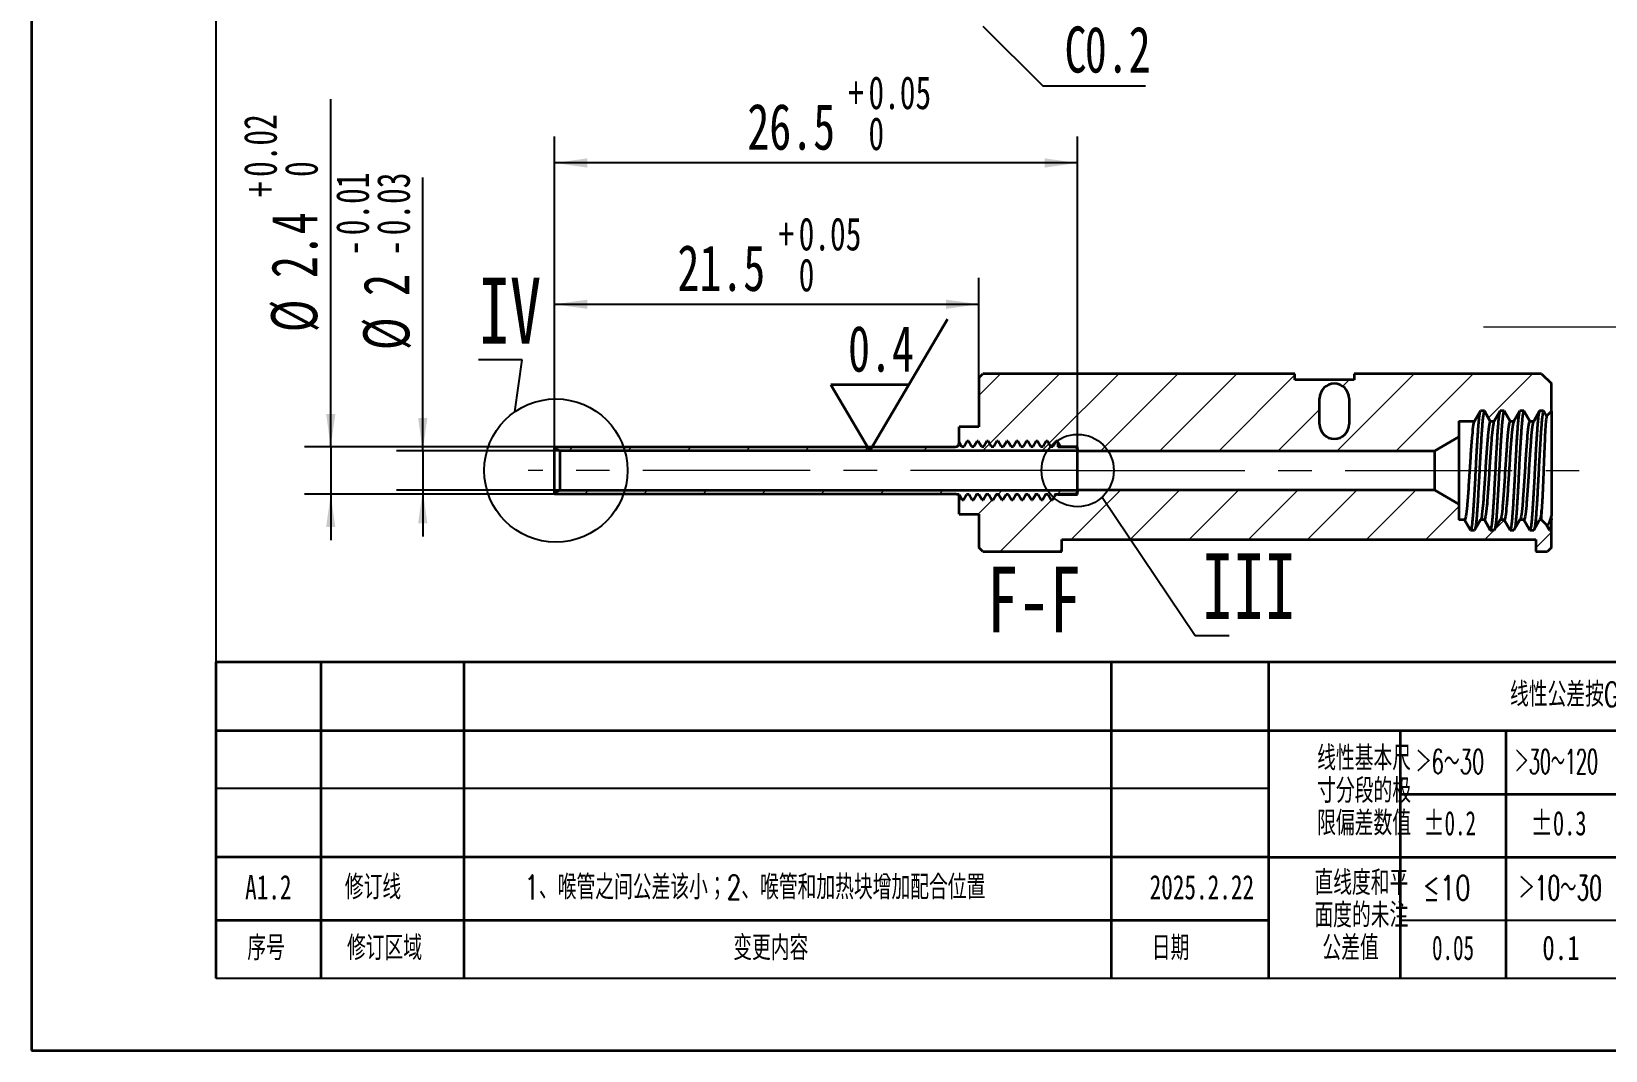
# Model space of a CAD drawing. Header units: millimetres. Extents: x 0 to 515, y -34 to 231.
# Drawn here: x 0.2 to 119.8, y 0 to 77.3 of the extents above; entities that cross this region are included whole.
import ezdxf

# ---------------------------------------------------------------- set-up
doc = ezdxf.new("R2010")
doc.units = ezdxf.units.MM
doc.linetypes.add('CENTERX2', pattern=[20.32, 12.7, -2.54, 2.54, -2.54])
doc.linetypes.add('PHANTOM', pattern=[12.7, 6.35, -1.27, 1.27, -1.27, 1.27, -1.27])
doc.layers.add('FORMAT', color=7, linetype='Continuous', lineweight=35)
for name, color, linetype in [('中心线层', 1, 'PHANTOM'), ('标注层', 6, 'Continuous'), ('细实线层', 250, 'Continuous'), ('轮廓实线层', 7, 'Continuous')]:
    doc.layers.add(name, color=color, linetype=linetype)
doc.styles.add('SLDTEXTSTYLE0', font='TXT', dxfattribs={"width": 0.7, "bigfont": 'bigfont'})
doc.styles.add('SLDTEXTSTYLE1', font='TXT', dxfattribs={"width": 0.7})
doc.styles.add('SLDTEXTSTYLE12', font='TXT', dxfattribs={"width": 0.607411, "bigfont": 'bigfont'})
doc.styles.add('SLDTEXTSTYLE15', font='TXT', dxfattribs={"width": 0.677411})
doc.styles.add('SLDTEXTSTYLE18', font='TXT', dxfattribs={"width": 0.633851})
doc.styles.add('SLDTEXTSTYLE19', font='TXT', dxfattribs={"width": 0.751649})
doc.styles.add('SLDTEXTSTYLE4', font='TXT', dxfattribs={"width": 0.589499, "bigfont": 'bigfont'})
doc.styles.add('SLDTEXTSTYLE5', font='TXT', dxfattribs={"width": 0.526455, "bigfont": 'bigfont'})
doc.styles.add('SLDTEXTSTYLE7', font='TXT', dxfattribs={"width": 0.632085})
doc.styles.add('SLDTEXTSTYLE8', font='TXT', dxfattribs={"width": 0.735068, "bigfont": 'bigfont'})
doc.dimstyles.new('SLDDIMSTYLE15', dxfattribs={"dimtxt": 3.5, "dimasz": 2.5, "dimexe": 0, "dimexo": 0.0625, "dimgap": 0.875, "dimtad": 2, "dimlfac": 0.666667, "dimrnd": 1e-09, "dimzin": 12, "dimdsep": 46, "dimtxsty": 'SLDTEXTSTYLE1', "dimsah": 1, "dimcen": 0.09, "dimadec": 0, "dimazin": 3, "dimtol": 1, "dimtp": 0.05, "dimtfac": 1, "dimtofl": 0, "dimtmove": 0, "dimatfit": 3, "dimfxl": 0, "dimfrac": 2, "dimtolj": 1, "dimarcsym": 0})
doc.dimstyles.new('SLDDIMSTYLE16', dxfattribs={"dimtxt": 3.5, "dimasz": 2.5, "dimexe": 0, "dimexo": 0.0625, "dimgap": 0.875, "dimtad": 2, "dimlfac": 0.666667, "dimrnd": 1e-09, "dimzin": 12, "dimdsep": 46, "dimtxsty": 'SLDTEXTSTYLE1', "dimsah": 1, "dimcen": 0.09, "dimadec": 0, "dimazin": 3, "dimtol": 1, "dimtp": 0.02, "dimtfac": 1, "dimtmove": 0, "dimatfit": 0, "dimfxl": 0, "dimfrac": 2, "dimtolj": 1, "dimarcsym": 0})
doc.dimstyles.new('SLDDIMSTYLE17', dxfattribs={"dimtxt": 3.5, "dimasz": 2.5, "dimexe": 0, "dimexo": 0.0625, "dimgap": 0.875, "dimtad": 2, "dimlfac": 0.666667, "dimrnd": 1e-09, "dimzin": 12, "dimdsep": 46, "dimtxsty": 'SLDTEXTSTYLE1', "dimsah": 1, "dimcen": 0.09, "dimadec": 0, "dimazin": 3, "dimtol": 1, "dimtp": -0.01, "dimtm": 0.03, "dimtfac": 1, "dimtmove": 0, "dimatfit": 0, "dimfxl": 0, "dimfrac": 2, "dimtolj": 1, "dimarcsym": 0})
doc.dimstyles.new('SLDDIMSTYLE18', dxfattribs={"dimtxt": 0.18, "dimasz": 2.5, "dimexe": 0, "dimexo": 0.0625, "dimgap": 0, "dimtad": 0, "dimtih": 1, "dimtoh": 1, "dimdec": 0, "dimrnd": 1e-09, "dimzin": 0, "dimdsep": 46, "dimtxsty": 'Standard', "dimblk1": 'NONE', "dimblk2": 'NONE', "dimsah": 1, "dimcen": 0.09, "dimadec": 0, "dimazin": 0, "dimtfac": 2.5, "dimtdec": 0, "dimtofl": 0, "dimtmove": 0, "dimatfit": 3, "dimldrblk": 'NONE', "dimfxl": 0, "dimfrac": 2, "dimtolj": 1, "dimtzin": 0, "dimarcsym": 0})

# ---------------------------------------------------------------- blocks, each defined once
blk = doc.blocks.new('SW_NOTE_0_14')
at = {"layer": 'FORMAT', "color": 0, "char_height": 1.852, "attachment_point": 2, "style": 'SLDTEXTSTYLE0'}
for s, insert in [('线性基本尺', (6.37, 2.39)), ('寸分段的极', (6.37, -0.08)), ('限偏差数值', (6.37, -2.55))]:
    blk.add_mtext(s, dxfattribs=dict(at, insert=insert))
blk = doc.blocks.new('SW_NOTE_0_15')
at = {"layer": 'FORMAT', "color": 0, "char_height": 1.852, "attachment_point": 2, "style": 'SLDTEXTSTYLE0'}
for s, insert in [('直线度和平', (6.37, 2.39)), ('面度的未注', (6.37, -0.08)), ('公差值', (5.55, -2.55))]:
    blk.add_mtext(s, dxfattribs=dict(at, insert=insert))
blk = doc.blocks.new('SW_CHAMFER_DIMENSION_0')
at = {"layer": '标注层', "color": 0}
for p, q in [((-6.21, 4.54), (-1.66, 0)), ((-1.66, 0), (6.14, 0))]:
    blk.add_line(p, q, dxfattribs=at)
at = {"layer": '标注层', "color": 0, "char_height": 3.5, "attachment_point": 1, "style": 'SLDTEXTSTYLE1'}
for s, insert in [('C', (0, 4.51)), ('0.2', (1.54, 4.51))]:
    blk.add_mtext(s, dxfattribs=dict(at, insert=insert))
blk = doc.blocks.new('_D_30')
at = {"layer": '细实线层'}
for p, q in [((39.91, 45.8), (39.91, 69.36)), ((79.66, 45.81), (79.66, 69.36)), ((79.66, 67.36), (39.91, 67.36))]:
    blk.add_line(p, q, dxfattribs=at)
for points in [[(39.91, 67.36), (42.41, 67.01), (42.41, 67.71)], [(79.66, 67.36), (77.16, 67.71), (77.16, 67.01)]]:
    blk.add_solid(points, dxfattribs=at)
at = {"layer": '细实线层', "attachment_point": 1, "style": 'SLDTEXTSTYLE1'}
for s, insert, char_height in [('+', (62.23, 73.95), 2.5), ('0.05', (63.77, 73.95), 2.5), ('26.5', (54.57, 71.87), 3.5), ('0', (63.77, 70.84), 2.5)]:
    blk.add_mtext(s, dxfattribs=dict(at, insert=insert, char_height=char_height))
blk = doc.blocks.new('_D_31')
at = {"layer": '细实线层'}
for p, q in [((22.92, 45.8), (22.92, 72.21)), ((39.91, 45.8), (20.92, 45.8)), ((22.92, 45.8), (22.92, 42.2)), ((39.91, 42.2), (20.92, 42.2)), ((22.92, 42.2), (22.92, 38.7))]:
    blk.add_line(p, q, dxfattribs=at)
for points in [[(22.92, 45.8), (23.27, 48.3), (22.57, 48.3)], [(22.92, 42.2), (22.57, 39.7), (23.27, 39.7)]]:
    blk.add_solid(points, dxfattribs=at)
at = {"layer": '细实线层', "attachment_point": 1, "rotation": 90, "style": 'SLDTEXTSTYLE1'}
for s, insert, char_height in [('0.02', (16.32, 66.3), 2.5), ('0', (19.43, 66.3), 2.5), ('+', (16.32, 64.76), 2.5), ('2.4', (18.4, 58.62), 3.5), ('%%c', (18.39, 54.51), 3.5)]:
    blk.add_mtext(s, dxfattribs=dict(at, insert=insert, char_height=char_height))
blk = doc.blocks.new('_D_32')
at = {"layer": '细实线层'}
for p, q in [((29.91, 45.5), (29.91, 66.26)), ((40.32, 45.5), (27.91, 45.5)), ((29.91, 45.5), (29.91, 42.5)), ((40.32, 42.5), (27.91, 42.5)), ((29.91, 42.5), (29.91, 39))]:
    blk.add_line(p, q, dxfattribs=at)
for points in [[(29.91, 45.5), (30.26, 48), (29.56, 48)], [(29.91, 42.5), (29.56, 40), (30.26, 40)]]:
    blk.add_solid(points, dxfattribs=at)
at = {"layer": '细实线层', "attachment_point": 1, "rotation": 90, "style": 'SLDTEXTSTYLE1'}
for s, insert, char_height in [('0.01', (23.32, 61.87), 2.5), ('0.03', (26.43, 61.87), 2.5), ('-', (23.32, 60.33), 2.5), ('-', (26.43, 60.33), 2.5), ('2', (25.4, 57.26), 3.5), ('%%c', (25.39, 53.15), 3.5)]:
    blk.add_mtext(s, dxfattribs=dict(at, insert=insert, char_height=char_height))
blk = doc.blocks.new('_D_33')
at = {"layer": '细实线层'}
for p, q in [((39.91, 45.8), (39.91, 58.63)), ((72.16, 51.05), (72.16, 58.63)), ((39.91, 56.63), (72.16, 56.63))]:
    blk.add_line(p, q, dxfattribs=at)
for points in [[(39.91, 56.63), (42.41, 56.28), (42.41, 56.98)], [(72.16, 56.63), (69.66, 56.98), (69.66, 56.28)]]:
    blk.add_solid(points, dxfattribs=at)
at = {"layer": '细实线层', "attachment_point": 1, "style": 'SLDTEXTSTYLE1'}
for s, insert, char_height in [('+', (56.93, 63.22), 2.5), ('0.05', (58.47, 63.22), 2.5), ('21.5', (49.26, 61.14), 3.5), ('0', (58.47, 60.11), 2.5)]:
    blk.add_mtext(s, dxfattribs=dict(at, insert=insert, char_height=char_height))
blk = doc.blocks.new('_None')
blk = doc.blocks.new('SW_SFSYMBOL_3')
at = {"layer": 'FORMAT', "color": 0}
for p, q in [((1.65, -5), (7.55, 5)), ((1.65, -5), (-1.3, 0)), ((4.6, 0), (-1.3, 0))]:
    blk.add_line(p, q, dxfattribs=at)
at = {"layer": 'FORMAT', "color": 0, "insert": (0, 4.51), "char_height": 3.5, "attachment_point": 1, "style": 'SLDTEXTSTYLE1'}
blk.add_mtext('0.4', dxfattribs=at)

msp = doc.modelspace()

# ---------------------------------------------------------------- hatches: boundary and pattern name
at = {"layer": '细实线层', "linetype": 'Continuous', "lineweight": 18}
h = msp.add_hatch(dxfattribs=at)
h.set_pattern_fill('ANSI31', color=256, style=0)
edge = h.paths.add_edge_path(flags=0)
edge.add_line((71.272, 46.229), (71.366, 46.229))
edge.add_line((71.366, 46.229), (71.6, 45.823))
edge.add_line((71.6, 45.823), (71.787, 45.823))
edge.add_line((71.787, 45.823), (72.022, 46.229))
edge.add_line((72.022, 46.229), (72.116, 46.229))
edge.add_line((72.116, 46.229), (72.35, 45.823))
edge.add_line((72.35, 45.823), (72.537, 45.823))
edge.add_line((72.537, 45.823), (72.772, 46.229))
edge.add_line((72.772, 46.229), (72.866, 46.229))
edge.add_line((72.866, 46.229), (73.1, 45.823))
edge.add_line((73.1, 45.823), (73.287, 45.823))
edge.add_line((73.287, 45.823), (73.522, 46.229))
edge.add_line((73.522, 46.229), (73.616, 46.229))
edge.add_line((73.616, 46.229), (73.85, 45.823))
edge.add_line((73.85, 45.823), (74.037, 45.823))
edge.add_line((74.037, 45.823), (74.272, 46.229))
edge.add_line((74.272, 46.229), (74.366, 46.229))
edge.add_line((74.366, 46.229), (74.6, 45.823))
edge.add_line((74.6, 45.823), (74.787, 45.823))
edge.add_line((74.787, 45.823), (75.022, 46.229))
edge.add_line((75.022, 46.229), (75.116, 46.229))
edge.add_line((75.116, 46.229), (75.35, 45.823))
edge.add_line((75.35, 45.823), (75.537, 45.823))
edge.add_line((75.537, 45.823), (75.772, 46.229))
edge.add_line((75.772, 46.229), (75.866, 46.229))
edge.add_line((75.866, 46.229), (76.1, 45.823))
edge.add_line((76.1, 45.823), (76.287, 45.823))
edge.add_line((76.287, 45.823), (76.522, 46.229))
edge.add_line((76.522, 46.229), (76.616, 46.229))
edge.add_line((76.616, 46.229), (76.85, 45.823))
edge.add_line((76.85, 45.823), (77.037, 45.823))
edge.add_line((77.037, 45.823), (77.272, 46.229))
edge.add_line((77.272, 46.229), (77.366, 46.229))
edge.add_line((77.366, 46.229), (77.6, 45.823))
edge.add_line((77.6, 45.823), (77.787, 45.823))
edge.add_line((77.787, 45.823), (77.903, 46.023))
edge.add_spline(control_points=[(77.903, 46.023), (77.917, 46.066), (77.931, 46.11), (77.946, 46.154)], knot_values=[0.0000408, 0.0000408, 0.0000408, 0.0000408, 0.0001328, 0.0001328, 0.0001328, 0.0001328], weights=[1, 1, 1, 1], degree=3, periodic=0)
edge.add_spline(control_points=[(77.946, 46.154), (77.954, 46.156), (77.963, 46.157), (77.971, 46.159), (77.975, 46.16), (77.979, 46.161), (77.983, 46.162)], knot_values=[0, 0, 0, 0, 0.0000171, 0.0000171, 0.0000171, 0.0000252, 0.0000252, 0.0000252, 0.0000252], weights=[1, 1, 1, 1, 1, 1, 1], degree=3, periodic=0)
edge.add_line((77.983, 46.162), (78.022, 46.229))
edge.add_line((78.022, 46.229), (78.116, 46.229))
edge.add_line((78.116, 46.229), (78.35, 45.823))
edge.add_spline(control_points=[(78.35, 45.823), (78.351, 45.818), (78.352, 45.813), (78.353, 45.808)], knot_values=[0.0000003, 0.0000003, 0.0000003, 0.0000003, 0.0000105, 0.0000105, 0.0000105, 0.0000105], weights=[1, 1, 1, 1], degree=3, periodic=0)
edge.add_line((78.353, 45.808), (79.662, 45.808))
edge.add_line((79.662, 45.808), (79.662, 45.501))
edge.add_line((79.662, 45.501), (106.794, 45.501))
edge.add_line((106.794, 45.501), (108.612, 46.551))
edge.add_line((108.612, 46.551), (108.612, 47.751))
edge.add_line((108.612, 47.751), (109.812, 47.751))
edge.add_line((109.812, 47.751), (110.262, 48.53))
edge.add_line((110.262, 48.53), (110.562, 48.53))
edge.add_line((110.562, 48.53), (111.012, 47.751))
edge.add_line((111.012, 47.751), (111.312, 47.751))
edge.add_line((111.312, 47.751), (111.762, 48.53))
edge.add_line((111.762, 48.53), (112.062, 48.53))
edge.add_line((112.062, 48.53), (112.512, 47.751))
edge.add_line((112.512, 47.751), (112.812, 47.751))
edge.add_line((112.812, 47.751), (113.262, 48.53))
edge.add_line((113.262, 48.53), (113.562, 48.53))
edge.add_line((113.562, 48.53), (114.012, 47.751))
edge.add_line((114.012, 47.751), (114.312, 47.751))
edge.add_line((114.312, 47.751), (114.762, 48.53))
edge.add_line((114.762, 48.53), (115.062, 48.53))
edge.add_line((115.062, 48.53), (115.293, 48.131))
edge.add_line((115.293, 48.131), (115.662, 48.501))
edge.add_line((115.662, 48.501), (115.662, 50.601))
edge.add_line((115.662, 50.601), (114.912, 51.351))
edge.add_line((114.912, 51.351), (100.662, 51.351))
edge.add_line((100.662, 51.351), (100.662, 50.901))
edge.add_line((100.662, 50.901), (96.162, 50.901))
edge.add_line((96.162, 50.901), (96.162, 51.351))
edge.add_line((96.162, 51.351), (72.462, 51.351))
edge.add_line((72.462, 51.351), (72.162, 51.051))
edge.add_line((72.162, 51.051), (72.162, 47.323))
edge.add_line((72.162, 47.323), (70.662, 47.323))
edge.add_line((70.662, 47.323), (70.662, 46.148))
edge.add_line((70.662, 46.148), (70.85, 45.823))
edge.add_line((70.85, 45.823), (71.037, 45.823))
edge.add_line((71.037, 45.823), (71.272, 46.229))
edge = h.paths.add_edge_path(flags=0)
edge.add_line((100.287, 49.476), (100.287, 47.526))
edge.add_arc((99.162, 47.526), 1.125, 180, 360, ccw=False)
edge.add_line((98.037, 47.526), (98.037, 49.476))
edge.add_arc((99.162, 49.476), 1.125, 0, 180, ccw=False)
h = msp.add_hatch(dxfattribs=at)
h.set_pattern_fill('ANSI31', color=256, style=0)
edge = h.paths.add_edge_path(flags=0)
edge.add_line((75.35, 45.816), (75.116, 46.222))
edge.add_line((75.116, 46.222), (75.022, 46.222))
edge.add_line((75.022, 46.222), (74.787, 45.816))
edge.add_line((74.787, 45.816), (74.6, 45.816))
edge.add_line((74.6, 45.816), (74.366, 46.222))
edge.add_line((74.366, 46.222), (74.272, 46.222))
edge.add_line((74.272, 46.222), (74.037, 45.816))
edge.add_line((74.037, 45.816), (73.85, 45.816))
edge.add_line((73.85, 45.816), (73.616, 46.222))
edge.add_line((73.616, 46.222), (73.522, 46.222))
edge.add_line((73.522, 46.222), (73.287, 45.816))
edge.add_line((73.287, 45.816), (73.1, 45.816))
edge.add_line((73.1, 45.816), (72.866, 46.222))
edge.add_line((72.866, 46.222), (72.772, 46.222))
edge.add_line((72.772, 46.222), (72.537, 45.816))
edge.add_line((72.537, 45.816), (72.35, 45.816))
edge.add_line((72.35, 45.816), (72.116, 46.222))
edge.add_line((72.116, 46.222), (72.022, 46.222))
edge.add_line((72.022, 46.222), (71.787, 45.816))
edge.add_line((71.787, 45.816), (71.6, 45.816))
edge.add_line((71.6, 45.816), (71.366, 46.222))
edge.add_line((71.366, 46.222), (71.272, 46.222))
edge.add_line((71.272, 46.222), (71.037, 45.816))
edge.add_line((71.037, 45.816), (70.85, 45.816))
edge.add_line((70.85, 45.816), (70.662, 46.14))
edge.add_line((70.662, 46.14), (70.662, 46.101))
edge.add_arc((70.362, 46.101), 0.3, 270, 360, ccw=False)
edge.add_line((70.362, 45.801), (39.912, 45.801))
edge.add_line((39.912, 45.801), (39.912, 45.651))
edge.add_line((39.912, 45.651), (40.325, 45.501))
edge.add_line((40.325, 45.501), (79.662, 45.501))
edge.add_line((79.662, 45.501), (79.662, 45.651))
edge.add_line((79.662, 45.651), (79.512, 45.801))
edge.add_line((79.512, 45.801), (78.162, 45.801))
edge.add_line((78.162, 45.801), (78.162, 46.14))
edge.add_line((78.162, 46.14), (78.116, 46.222))
edge.add_line((78.116, 46.222), (78.022, 46.222))
edge.add_line((78.022, 46.222), (77.787, 45.816))
edge.add_line((77.787, 45.816), (77.6, 45.816))
edge.add_line((77.6, 45.816), (77.366, 46.222))
edge.add_line((77.366, 46.222), (77.272, 46.222))
edge.add_line((77.272, 46.222), (77.037, 45.816))
edge.add_line((77.037, 45.816), (76.85, 45.816))
edge.add_line((76.85, 45.816), (76.616, 46.222))
edge.add_line((76.616, 46.222), (76.522, 46.222))
edge.add_line((76.522, 46.222), (76.287, 45.816))
edge.add_line((76.287, 45.816), (76.1, 45.816))
edge.add_line((76.1, 45.816), (75.866, 46.222))
edge.add_line((75.866, 46.222), (75.772, 46.222))
edge.add_line((75.772, 46.222), (75.537, 45.816))
edge.add_line((75.537, 45.816), (75.35, 45.816))
h = msp.add_hatch(dxfattribs=at)
h.set_pattern_fill('ANSI31', color=256, style=0)
edge = h.paths.add_edge_path(flags=0)
edge.add_line((74.412, 42.186), (74.647, 41.78))
edge.add_line((74.647, 41.78), (74.741, 41.78))
edge.add_line((74.741, 41.78), (74.975, 42.186))
edge.add_line((74.975, 42.186), (75.164, 42.186))
edge.add_line((75.164, 42.186), (75.397, 41.78))
edge.add_line((75.397, 41.78), (75.491, 41.78))
edge.add_line((75.491, 41.78), (75.725, 42.186))
edge.add_line((75.725, 42.186), (75.911, 42.186))
edge.add_line((75.911, 42.186), (76.147, 41.78))
edge.add_line((76.147, 41.78), (76.241, 41.78))
edge.add_line((76.241, 41.78), (76.475, 42.186))
edge.add_line((76.475, 42.186), (76.662, 42.186))
edge.add_line((76.662, 42.186), (76.897, 41.78))
edge.add_line((76.897, 41.78), (76.991, 41.78))
edge.add_line((76.991, 41.78), (77.225, 42.186))
edge.add_line((77.225, 42.186), (77.412, 42.186))
edge.add_line((77.412, 42.186), (77.647, 41.78))
edge.add_line((77.647, 41.78), (77.741, 41.78))
edge.add_line((77.741, 41.78), (77.975, 42.186))
edge.add_line((77.975, 42.186), (78.163, 42.186))
edge.add_line((78.163, 42.186), (79.512, 42.201))
edge.add_line((79.512, 42.201), (79.662, 42.351))
edge.add_line((79.662, 42.351), (79.662, 42.501))
edge.add_line((79.662, 42.501), (40.325, 42.501))
edge.add_line((40.325, 42.501), (39.912, 42.351))
edge.add_line((39.912, 42.351), (39.912, 42.201))
edge.add_line((39.912, 42.201), (70.362, 42.201))
edge.add_arc((70.362, 41.901), 0.3, 68.464, 90, ccw=False)
edge.add_line((70.473, 42.18), (70.662, 42.186))
edge.add_line((70.662, 42.186), (70.897, 41.78))
edge.add_line((70.897, 41.78), (70.991, 41.78))
edge.add_line((70.991, 41.78), (71.225, 42.186))
edge.add_line((71.225, 42.186), (71.414, 42.186))
edge.add_line((71.414, 42.186), (71.647, 41.78))
edge.add_line((71.647, 41.78), (71.741, 41.78))
edge.add_line((71.741, 41.78), (71.975, 42.186))
edge.add_line((71.975, 42.186), (72.161, 42.186))
edge.add_line((72.161, 42.186), (72.397, 41.78))
edge.add_line((72.397, 41.78), (72.491, 41.78))
edge.add_line((72.491, 41.78), (72.725, 42.186))
edge.add_line((72.725, 42.186), (72.912, 42.186))
edge.add_line((72.912, 42.186), (73.147, 41.78))
edge.add_line((73.147, 41.78), (73.241, 41.78))
edge.add_line((73.241, 41.78), (73.475, 42.186))
edge.add_line((73.475, 42.186), (73.662, 42.186))
edge.add_line((73.662, 42.186), (73.897, 41.78))
edge.add_line((73.897, 41.78), (73.991, 41.78))
edge.add_line((73.991, 41.78), (74.225, 42.186))
edge.add_line((74.225, 42.186), (74.412, 42.186))
h = msp.add_hatch(dxfattribs=at)
h.set_pattern_fill('ANSI31', color=256, style=0)
h.paths.add_polyline_path([(78.162, 42.193), (78.162, 42.178), (77.976, 42.178), (77.741, 41.772), (77.647, 41.772), (77.412, 42.178), (77.226, 42.178), (76.991, 41.772), (76.897, 41.772), (76.662, 42.178), (76.475, 42.178), (76.241, 41.772), (76.147, 41.772), (75.912, 42.178), (75.725, 42.178), (75.491, 41.772), (75.397, 41.772), (75.162, 42.178), (74.976, 42.178), (74.741, 41.772), (74.647, 41.772), (74.412, 42.178), (74.225, 42.178), (73.991, 41.772), (73.897, 41.772), (73.662, 42.178), (73.475, 42.178), (73.241, 41.772), (73.147, 41.772), (72.912, 42.178), (72.725, 42.178), (72.491, 41.772), (72.397, 41.772), (72.162, 42.178), (71.974, 42.178), (71.741, 41.772), (71.647, 41.772), (71.412, 42.178), (71.226, 42.178), (70.991, 41.772), (70.897, 41.772), (70.717, 42.083), (70.662, 42.028), (70.662, 40.678), (72.162, 40.678), (72.162, 38.151), (72.462, 37.851), (78.462, 37.851), (78.462, 38.751), (114.462, 38.751), (114.462, 37.851), (115.362, 37.851), (115.662, 38.151), (115.662, 39.471), (115.512, 39.471), (115.267, 39.896), (114.912, 40.251), (114.762, 40.251), (114.312, 39.471), (114.012, 39.471), (113.562, 40.251), (113.262, 40.251), (112.812, 39.471), (112.512, 39.471), (112.062, 40.251), (111.762, 40.251), (111.312, 39.471), (111.012, 39.471), (110.562, 40.251), (110.262, 40.251), (109.812, 39.471), (109.512, 39.471), (109.062, 40.251), (108.612, 40.251), (108.612, 41.451), (106.794, 42.501), (79.662, 42.501), (79.662, 42.193)], flags=0)

# ---------------------------------------------------------------- linework, layer by layer
at = {"color": 7, "linetype": 'Continuous', "lineweight": 35}
for p, q in [((72.162, 51.051), (72.462, 51.351)), ((72.162, 51.051), (72.162, 47.323)), ((96.162, 51.351), (72.462, 51.351)), ((96.162, 50.901), (96.162, 51.351)), ((100.662, 50.901), (96.162, 50.901)), ((100.662, 51.351), (100.662, 50.901)), ((114.912, 51.351), (100.662, 51.351)), ((114.912, 51.351), (115.662, 50.601)), ((115.662, 48.501), (115.662, 50.601)), ((98.037, 47.526), (98.037, 49.476)), ((100.287, 49.476), (100.287, 47.526)), ((110.262, 48.53), (109.812, 47.751)), ((110.562, 48.53), (110.262, 48.53)), ((111.012, 47.751), (110.562, 48.53)), ((111.762, 48.53), (111.312, 47.751)), ((112.062, 48.53), (111.762, 48.53)), ((112.512, 47.751), (112.062, 48.53)), ((113.262, 48.53), (112.812, 47.751)), ((113.562, 48.53), (113.262, 48.53)), ((114.012, 47.751), (113.562, 48.53)), ((114.762, 48.53), (114.312, 47.751)), ((115.062, 48.53), (114.762, 48.53)), ((115.293, 48.131), (115.062, 48.53)), ((115.662, 48.501), (115.293, 48.131)), ((115.662, 48.501), (115.662, 40.548)), ((70.662, 46.148), (70.662, 47.323)), ((72.162, 47.323), (70.662, 47.323)), ((108.612, 47.751), (109.812, 47.751)), ((108.612, 47.751), (108.612, 46.551)), ((111.012, 47.751), (111.312, 47.751)), ((112.512, 47.751), (112.812, 47.751)), ((114.012, 47.751), (114.312, 47.751)), ((39.912, 45.651), (39.912, 45.801)), ((39.912, 45.801), (70.362, 45.801)), ((40.325, 45.501), (39.912, 45.651)), ((39.912, 42.351), (39.912, 45.651)), ((79.662, 45.501), (40.325, 45.501)), ((40.325, 45.501), (40.325, 42.501)), ((70.85, 45.823), (70.662, 46.148)), ((70.662, 46.101), (70.662, 46.14)), ((70.85, 45.816), (70.662, 46.14)), ((70.85, 45.823), (71.037, 45.823)), ((70.85, 45.816), (71.037, 45.816)), ((71.272, 46.229), (71.037, 45.823)), ((71.272, 46.222), (71.037, 45.816)), ((71.366, 46.229), (71.272, 46.229)), ((71.366, 46.222), (71.272, 46.222)), ((71.359, 46.217), (71.366, 46.229)), ((71.6, 45.823), (71.366, 46.229)), ((71.6, 45.816), (71.366, 46.222)), ((71.6, 45.823), (71.787, 45.823)), ((71.6, 45.816), (71.787, 45.816)), ((72.022, 46.229), (71.787, 45.823)), ((72.022, 46.222), (71.787, 45.816)), ((72.116, 46.229), (72.022, 46.229)), ((72.116, 46.222), (72.022, 46.222)), ((72.109, 46.217), (72.116, 46.229)), ((72.35, 45.823), (72.116, 46.229)), ((72.35, 45.816), (72.116, 46.222)), ((72.35, 45.823), (72.537, 45.823)), ((72.35, 45.816), (72.537, 45.816)), ((72.772, 46.229), (72.537, 45.823)), ((72.772, 46.222), (72.537, 45.816)), ((72.866, 46.229), (72.772, 46.229)), ((72.866, 46.222), (72.772, 46.222)), ((72.862, 46.222), (72.866, 46.229)), ((73.1, 45.823), (72.866, 46.229)), ((73.1, 45.816), (72.866, 46.222)), ((73.1, 45.823), (73.287, 45.823)), ((73.1, 45.816), (73.287, 45.816)), ((73.522, 46.229), (73.287, 45.823)), ((73.522, 46.222), (73.287, 45.816)), ((73.616, 46.229), (73.522, 46.229)), ((73.616, 46.222), (73.522, 46.222)), ((73.609, 46.217), (73.616, 46.229)), ((73.85, 45.823), (73.616, 46.229)), ((73.85, 45.816), (73.616, 46.222)), ((73.85, 45.823), (74.037, 45.823)), ((73.85, 45.816), (74.037, 45.816)), ((74.272, 46.229), (74.037, 45.823)), ((74.272, 46.222), (74.037, 45.816)), ((74.366, 46.229), (74.272, 46.229)), ((74.366, 46.222), (74.272, 46.222)), ((74.359, 46.217), (74.366, 46.229)), ((74.6, 45.823), (74.366, 46.229)), ((74.6, 45.816), (74.366, 46.222)), ((74.6, 45.823), (74.787, 45.823)), ((74.6, 45.816), (74.787, 45.816)), ((75.022, 46.229), (74.787, 45.823)), ((75.022, 46.222), (74.787, 45.816)), ((75.116, 46.229), (75.022, 46.229)), ((75.116, 46.222), (75.022, 46.222)), ((75.112, 46.222), (75.116, 46.229)), ((75.35, 45.823), (75.116, 46.229)), ((75.35, 45.816), (75.116, 46.222)), ((75.35, 45.823), (75.537, 45.823)), ((75.35, 45.816), (75.537, 45.816)), ((75.772, 46.229), (75.537, 45.823)), ((75.772, 46.222), (75.537, 45.816)), ((75.866, 46.229), (75.772, 46.229)), ((75.866, 46.222), (75.772, 46.222)), ((75.859, 46.217), (75.866, 46.229)), ((76.1, 45.823), (75.866, 46.229)), ((76.1, 45.816), (75.866, 46.222)), ((76.1, 45.823), (76.287, 45.823)), ((76.1, 45.816), (76.287, 45.816)), ((76.522, 46.229), (76.287, 45.823)), ((76.522, 46.222), (76.287, 45.816)), ((76.616, 46.229), (76.522, 46.229)), ((76.616, 46.222), (76.522, 46.222)), ((76.609, 46.217), (76.616, 46.229)), ((76.85, 45.823), (76.616, 46.229)), ((76.85, 45.816), (76.616, 46.222)), ((76.85, 45.823), (77.037, 45.823)), ((76.85, 45.816), (77.037, 45.816)), ((77.272, 46.229), (77.037, 45.823)), ((77.272, 46.222), (77.037, 45.816)), ((77.366, 46.229), (77.272, 46.229)), ((77.366, 46.222), (77.272, 46.222)), ((77.362, 46.222), (77.366, 46.229)), ((77.6, 45.823), (77.366, 46.229)), ((77.6, 45.816), (77.366, 46.222)), ((77.6, 45.823), (77.787, 45.823)), ((77.6, 45.816), (77.787, 45.816)), ((78.022, 46.222), (77.787, 45.816)), ((77.903, 46.023), (77.787, 45.823)), ((77.903, 46.023), (77.946, 46.154)), ((77.977, 46.153), (77.904, 46.026)), ((77.946, 46.154), (77.983, 46.162)), ((77.958, 46.111), (77.963, 46.131)), ((77.972, 46.145), (77.983, 46.162)), ((78.022, 46.229), (77.983, 46.162)), ((78.116, 46.229), (78.022, 46.229)), ((78.116, 46.222), (78.022, 46.222)), ((78.109, 46.217), (78.116, 46.229)), ((78.35, 45.823), (78.116, 46.229)), ((78.162, 46.14), (78.116, 46.222)), ((78.162, 46.14), (78.162, 45.801)), ((78.162, 45.801), (79.512, 45.801)), ((78.35, 45.823), (78.353, 45.808)), ((79.662, 45.808), (78.353, 45.808)), ((79.512, 45.801), (79.662, 45.651)), ((79.662, 45.501), (79.662, 45.808)), ((79.662, 45.651), (79.662, 45.501)), ((79.662, 45.501), (106.794, 45.501)), ((79.662, 42.501), (79.662, 45.501)), ((108.612, 46.551), (106.794, 45.501)), ((106.794, 42.501), (106.794, 45.501)), ((108.612, 46.551), (108.612, 41.451)), ((39.912, 42.351), (40.325, 42.501)), ((39.912, 42.201), (39.912, 42.351)), ((70.362, 42.201), (39.912, 42.201)), ((40.325, 42.501), (79.662, 42.501)), ((70.662, 42.186), (70.476, 42.186)), ((70.662, 42.186), (70.897, 41.78)), ((70.662, 42.028), (70.662, 42.176)), ((70.662, 42.028), (70.717, 42.083)), ((70.662, 40.678), (70.662, 42.028)), ((70.717, 42.083), (70.897, 41.772)), ((70.991, 41.78), (71.225, 42.186)), ((70.991, 41.772), (71.225, 42.178)), ((71.414, 42.186), (71.225, 42.186)), ((71.412, 42.178), (71.226, 42.178)), ((71.412, 42.186), (71.647, 41.78)), ((71.412, 42.178), (71.647, 41.772)), ((71.741, 41.78), (71.975, 42.186)), ((71.741, 41.772), (71.975, 42.178)), ((71.973, 42.186), (71.997, 42.225)), ((72.161, 42.186), (71.973, 42.186)), ((72.162, 42.178), (71.974, 42.178)), ((72.162, 42.186), (72.397, 41.78)), ((72.162, 42.178), (72.397, 41.772)), ((72.491, 41.78), (72.725, 42.186)), ((72.491, 41.772), (72.725, 42.178)), ((72.912, 42.178), (72.725, 42.178)), ((72.912, 42.186), (72.727, 42.186)), ((72.912, 42.186), (73.147, 41.78)), ((72.912, 42.178), (73.147, 41.772)), ((73.241, 41.78), (73.475, 42.186)), ((73.241, 41.772), (73.475, 42.178)), ((73.662, 42.178), (73.475, 42.178)), ((73.662, 42.186), (73.476, 42.186)), ((73.662, 42.186), (73.897, 41.78)), ((73.662, 42.178), (73.897, 41.772)), ((73.991, 41.78), (74.225, 42.186)), ((73.991, 41.772), (74.225, 42.178)), ((74.22, 42.183), (74.223, 42.188)), ((74.412, 42.186), (74.225, 42.186)), ((74.412, 42.178), (74.225, 42.178)), ((74.412, 42.186), (74.647, 41.78)), ((74.412, 42.178), (74.647, 41.772)), ((74.741, 41.78), (74.975, 42.186)), ((74.741, 41.772), (74.975, 42.178)), ((74.966, 42.175), (74.974, 42.19)), ((75.162, 42.178), (74.976, 42.178)), ((75.164, 42.186), (74.979, 42.186)), ((75.162, 42.186), (75.397, 41.78)), ((75.162, 42.178), (75.397, 41.772)), ((75.491, 41.78), (75.725, 42.186)), ((75.491, 41.772), (75.725, 42.178)), ((75.912, 42.178), (75.725, 42.178)), ((75.911, 42.186), (75.726, 42.186)), ((75.912, 42.186), (76.147, 41.78)), ((75.912, 42.178), (76.147, 41.772)), ((76.241, 41.78), (76.475, 42.186)), ((76.241, 41.772), (76.475, 42.178)), ((76.662, 42.186), (76.475, 42.186)), ((76.662, 42.178), (76.475, 42.178)), ((76.662, 42.186), (76.897, 41.78)), ((76.662, 42.178), (76.897, 41.772)), ((76.991, 41.78), (77.225, 42.186)), ((76.991, 41.772), (77.225, 42.178)), ((77.215, 42.173), (77.225, 42.191)), ((77.412, 42.178), (77.226, 42.178)), ((77.412, 42.186), (77.229, 42.186)), ((77.412, 42.186), (77.647, 41.78)), ((77.412, 42.178), (77.647, 41.772)), ((77.741, 41.78), (77.975, 42.186)), ((77.741, 41.772), (77.975, 42.178)), ((77.935, 42.121), (77.997, 42.225)), ((78.163, 42.186), (77.975, 42.186)), ((78.162, 42.178), (77.976, 42.178)), ((78.162, 42.193), (79.662, 42.193)), ((78.162, 42.193), (78.162, 42.178)), ((79.512, 42.201), (78.163, 42.201)), ((79.662, 42.351), (79.512, 42.201)), ((79.662, 42.193), (79.662, 42.501)), ((106.794, 42.501), (79.662, 42.501)), ((79.662, 42.501), (79.662, 42.351)), ((106.794, 42.501), (108.612, 41.451)), ((70.662, 40.678), (72.162, 40.678)), ((70.897, 41.78), (70.991, 41.78)), ((70.897, 41.772), (70.991, 41.772)), ((71.647, 41.78), (71.741, 41.78)), ((71.647, 41.772), (71.741, 41.772)), ((72.162, 40.678), (72.162, 38.151)), ((72.397, 41.78), (72.491, 41.78)), ((72.397, 41.772), (72.491, 41.772)), ((73.147, 41.78), (73.241, 41.78)), ((73.147, 41.772), (73.241, 41.772)), ((73.897, 41.78), (73.991, 41.78)), ((73.897, 41.772), (73.991, 41.772)), ((74.647, 41.78), (74.741, 41.78)), ((74.647, 41.772), (74.741, 41.772)), ((75.397, 41.78), (75.491, 41.78)), ((75.397, 41.772), (75.491, 41.772)), ((76.147, 41.78), (76.241, 41.78)), ((76.147, 41.772), (76.241, 41.772)), ((76.897, 41.78), (76.991, 41.78)), ((76.897, 41.772), (76.991, 41.772)), ((77.647, 41.78), (77.741, 41.78)), ((77.647, 41.772), (77.741, 41.772)), ((108.612, 41.451), (108.612, 40.251)), ((114.912, 40.251), (114.912, 40.958)), ((109.062, 40.251), (108.612, 40.251)), ((109.062, 40.251), (109.512, 39.471)), ((109.512, 39.471), (109.812, 39.471)), ((109.812, 39.471), (110.262, 40.251)), ((110.562, 40.251), (110.262, 40.251)), ((110.562, 40.251), (111.012, 39.471)), ((111.012, 39.471), (111.312, 39.471)), ((111.312, 39.471), (111.762, 40.251)), ((112.062, 40.251), (111.762, 40.251)), ((112.062, 40.251), (112.512, 39.471)), ((112.512, 39.471), (112.812, 39.471)), ((112.812, 39.471), (113.262, 40.251)), ((113.562, 40.251), (113.262, 40.251)), ((113.562, 40.251), (114.012, 39.471)), ((114.012, 39.471), (114.312, 39.471)), ((114.312, 39.471), (114.762, 40.251)), ((114.912, 40.251), (114.762, 40.251)), ((114.912, 40.251), (115.267, 39.896)), ((115.267, 39.896), (115.512, 39.471)), ((115.512, 39.471), (115.662, 39.471)), ((115.662, 38.151), (115.662, 39.471)), ((78.462, 38.751), (114.462, 38.751)), ((78.462, 37.851), (78.462, 38.751)), ((114.462, 38.751), (114.462, 37.851)), ((72.462, 37.851), (72.162, 38.151)), ((72.462, 37.851), (78.462, 37.851)), ((114.462, 37.851), (115.362, 37.851)), ((115.662, 38.151), (115.362, 37.851)), ((94.186, 14.63), (14.186, 14.63))]:
    msp.add_line(p, q, dxfattribs=at)
at = {"color": 7, "linetype": 'Continuous', "lineweight": 35, "flags": 128}
msp.add_lwpolyline([(75.347, 45.821), (75.35, 45.823), (75.35, 45.823), (75.35, 45.823)], dxfattribs=at)
at = {"color": 7, "linetype": 'Continuous', "lineweight": 35}
for centre, radius, start, end in [((99.162, 49.476), 1.125, 0, 180), ((99.162, 47.526), 1.125, 180, 0), ((70.362, 46.101), 0.3, 270, 0), ((70.362, 41.901), 0.3, 68.464, 90)]:
    msp.add_arc(centre, radius, start, end, dxfattribs=at)
for points, knots in [([(110.214, 48.424), (110.21, 48.41), (110.195, 48.36), (110.169, 48.195), (110.136, 47.933), (110.105, 47.601), (110.075, 47.212), (110.045, 46.77), (110.014, 46.276), (109.981, 45.739), (109.949, 45.171), (109.917, 44.589), (109.887, 44.001), (109.858, 43.413), (109.826, 42.83), (109.794, 42.262), (109.761, 41.725), (109.73, 41.232), (109.7, 40.789), (109.67, 40.4), (109.639, 40.069), (109.606, 39.804), (109.574, 39.613), (109.542, 39.493), (109.522, 39.479), (109.512, 39.471)], [0, 0, 0, 0, 0.0181761, 0.0632992, 0.1084223, 0.1531516, 0.1971136, 0.2410756, 0.2858049, 0.330928, 0.3760511, 0.4207804, 0.4647424, 0.5087044, 0.5534337, 0.5985568, 0.6436799, 0.6884092, 0.7323712, 0.7763332, 0.8210625, 0.8661856, 0.9113087, 0.956038, 1, 1, 1, 1]), ([(110.562, 48.53), (110.553, 48.523), (110.533, 48.508), (110.501, 48.389), (110.469, 48.198), (110.436, 47.932), (110.405, 47.601), (110.375, 47.212), (110.345, 46.77), (110.314, 46.276), (110.281, 45.739), (110.249, 45.171), (110.217, 44.589), (110.187, 44.001), (110.158, 43.413), (110.126, 42.83), (110.094, 42.262), (110.061, 41.725), (110.03, 41.232), (110, 40.789), (109.97, 40.4), (109.939, 40.069), (109.906, 39.805), (109.876, 39.621), (109.858, 39.562), (109.85, 39.536)], [0, 0, 0, 0, 0.0432666, 0.0872884, 0.1316977, 0.1761071, 0.2201289, 0.2633955, 0.3066621, 0.3506838, 0.3950932, 0.4395026, 0.4835244, 0.526791, 0.5700575, 0.6140793, 0.6584887, 0.7028981, 0.7469198, 0.7901864, 0.833453, 0.8774748, 0.9218842, 0.9662935, 1, 1, 1, 1]), ([(111.725, 48.466), (111.717, 48.44), (111.699, 48.38), (111.669, 48.196), (111.636, 47.933), (111.605, 47.601), (111.575, 47.212), (111.545, 46.77), (111.514, 46.276), (111.481, 45.739), (111.449, 45.171), (111.417, 44.589), (111.387, 44.001), (111.358, 43.413), (111.326, 42.83), (111.294, 42.262), (111.261, 41.725), (111.23, 41.232), (111.2, 40.789), (111.17, 40.4), (111.139, 40.069), (111.106, 39.804), (111.074, 39.613), (111.042, 39.493), (111.022, 39.479), (111.012, 39.471)], [0, 0, 0, 0, 0.0337065, 0.0781158, 0.1225252, 0.166547, 0.2098136, 0.2530802, 0.2971019, 0.3415113, 0.3859207, 0.4299425, 0.4732091, 0.5164757, 0.5604974, 0.6049068, 0.6493162, 0.6933379, 0.7366045, 0.7798711, 0.8238929, 0.8683023, 0.9127116, 0.9567334, 1, 1, 1, 1]), ([(112.062, 48.53), (112.053, 48.523), (112.033, 48.508), (112.001, 48.389), (111.969, 48.198), (111.936, 47.932), (111.905, 47.601), (111.875, 47.212), (111.845, 46.77), (111.814, 46.276), (111.781, 45.739), (111.749, 45.171), (111.717, 44.589), (111.687, 44.001), (111.658, 43.413), (111.626, 42.83), (111.594, 42.262), (111.561, 41.725), (111.53, 41.232), (111.5, 40.789), (111.47, 40.4), (111.439, 40.069), (111.406, 39.805), (111.376, 39.621), (111.358, 39.562), (111.35, 39.536)], [0, 0, 0, 0, 0.0432666, 0.0872884, 0.1316977, 0.1761071, 0.2201289, 0.2633955, 0.3066621, 0.3506838, 0.3950932, 0.4395026, 0.4835244, 0.526791, 0.5700575, 0.6140793, 0.6584887, 0.7028981, 0.7469198, 0.7901864, 0.833453, 0.8774748, 0.9218842, 0.9662935, 1, 1, 1, 1]), ([(113.225, 48.466), (113.217, 48.44), (113.199, 48.38), (113.169, 48.196), (113.136, 47.933), (113.105, 47.601), (113.075, 47.212), (113.045, 46.77), (113.014, 46.276), (112.981, 45.739), (112.949, 45.171), (112.917, 44.589), (112.887, 44.001), (112.858, 43.413), (112.826, 42.83), (112.794, 42.262), (112.761, 41.725), (112.73, 41.232), (112.7, 40.789), (112.67, 40.4), (112.639, 40.069), (112.606, 39.804), (112.574, 39.613), (112.542, 39.493), (112.522, 39.479), (112.512, 39.471)], [0, 0, 0, 0, 0.0337065, 0.0781158, 0.1225252, 0.166547, 0.2098136, 0.2530802, 0.2971019, 0.3415113, 0.3859207, 0.4299425, 0.4732091, 0.5164757, 0.5604974, 0.6049068, 0.6493162, 0.6933379, 0.7366045, 0.7798711, 0.8238929, 0.8683023, 0.9127116, 0.9567334, 1, 1, 1, 1]), ([(113.562, 48.53), (113.553, 48.523), (113.533, 48.508), (113.501, 48.389), (113.469, 48.198), (113.436, 47.932), (113.405, 47.601), (113.375, 47.212), (113.345, 46.77), (113.314, 46.276), (113.281, 45.739), (113.249, 45.171), (113.217, 44.589), (113.187, 44.001), (113.158, 43.413), (113.126, 42.83), (113.094, 42.262), (113.061, 41.725), (113.03, 41.232), (113, 40.789), (112.97, 40.4), (112.939, 40.069), (112.906, 39.805), (112.876, 39.621), (112.858, 39.562), (112.85, 39.536)], [0, 0, 0, 0, 0.0432666, 0.0872884, 0.1316977, 0.1761071, 0.2201289, 0.2633955, 0.3066621, 0.3506838, 0.3950932, 0.4395026, 0.4835244, 0.526791, 0.5700575, 0.6140793, 0.6584887, 0.7028981, 0.7469198, 0.7901864, 0.833453, 0.8774748, 0.9218842, 0.9662935, 1, 1, 1, 1]), ([(114.725, 48.466), (114.717, 48.44), (114.699, 48.38), (114.669, 48.196), (114.636, 47.933), (114.605, 47.601), (114.575, 47.212), (114.545, 46.77), (114.514, 46.276), (114.481, 45.739), (114.449, 45.171), (114.417, 44.589), (114.387, 44.001), (114.358, 43.413), (114.326, 42.83), (114.294, 42.262), (114.261, 41.725), (114.23, 41.232), (114.2, 40.789), (114.17, 40.4), (114.139, 40.069), (114.106, 39.804), (114.074, 39.613), (114.042, 39.493), (114.022, 39.479), (114.012, 39.471)], [0, 0, 0, 0, 0.0337065, 0.0781158, 0.1225252, 0.166547, 0.2098136, 0.2530802, 0.2971019, 0.3415113, 0.3859207, 0.4299425, 0.4732091, 0.5164757, 0.5604974, 0.6049068, 0.6493162, 0.6933379, 0.7366045, 0.7798711, 0.8238929, 0.8683023, 0.9127116, 0.9567334, 1, 1, 1, 1]), ([(115.062, 48.53), (115.053, 48.523), (115.033, 48.508), (115.001, 48.389), (114.969, 48.198), (114.936, 47.932), (114.905, 47.601), (114.875, 47.212), (114.845, 46.77), (114.814, 46.276), (114.781, 45.739), (114.749, 45.171), (114.717, 44.589), (114.687, 44.001), (114.658, 43.413), (114.626, 42.83), (114.594, 42.262), (114.561, 41.725), (114.53, 41.232), (114.5, 40.789), (114.47, 40.4), (114.439, 40.069), (114.406, 39.805), (114.376, 39.621), (114.358, 39.562), (114.35, 39.536)], [0, 0, 0, 0, 0.0432666, 0.0872884, 0.1316977, 0.1761071, 0.2201289, 0.2633955, 0.3066621, 0.3506838, 0.3950932, 0.4395026, 0.4835244, 0.526791, 0.5700575, 0.6140793, 0.6584887, 0.7028981, 0.7469198, 0.7901864, 0.833453, 0.8774748, 0.9218842, 0.9662935, 1, 1, 1, 1]), ([(115.293, 48.131), (115.278, 48.117), (115.263, 48.04), (115.232, 47.763), (115.216, 47.569), (115.185, 47.07), (115.171, 46.774), (115.147, 46.268), (115.139, 46.088), (115.123, 45.719), (115.115, 45.528), (115.099, 45.134), (115.091, 44.929), (115.075, 44.521), (115.067, 44.315), (115.051, 43.903), (115.044, 43.694), (115.028, 43.286), (115.02, 43.086), (114.995, 42.503), (114.978, 42.13), (114.945, 41.478), (114.929, 41.189), (114.912, 40.958)], [0, 0, 0, 0, 0.125, 0.125, 0.25, 0.25, 0.375, 0.375, 0.4375, 0.4375, 0.5, 0.5, 0.5625, 0.5625, 0.625, 0.625, 0.6875, 0.6875, 0.75, 0.75, 0.875, 0.875, 1, 1, 1, 1]), ([(109.812, 47.751), (109.784, 47.751), (109.751, 47.656), (109.686, 47.275), (109.654, 46.991), (109.596, 46.314), (109.564, 45.895), (109.499, 44.976), (109.466, 44.479), (109.409, 43.522), (109.376, 43.025), (109.311, 42.106), (109.279, 41.687), (109.221, 41.011), (109.189, 40.726), (109.124, 40.346), (109.091, 40.251), (109.062, 40.251)], [0, 0, 0, 0, 0.125, 0.125, 0.25, 0.25, 0.375, 0.375, 0.5, 0.5, 0.625, 0.625, 0.75, 0.75, 0.875, 0.875, 1, 1, 1, 1]), ([(111.012, 47.751), (110.984, 47.751), (110.951, 47.656), (110.886, 47.275), (110.854, 46.991), (110.796, 46.314), (110.764, 45.895), (110.699, 44.976), (110.666, 44.479), (110.609, 43.522), (110.576, 43.025), (110.511, 42.106), (110.479, 41.687), (110.421, 41.011), (110.389, 40.726), (110.324, 40.346), (110.291, 40.251), (110.262, 40.251)], [0, 0, 0, 0, 0.125, 0.125, 0.25, 0.25, 0.375, 0.375, 0.5, 0.5, 0.625, 0.625, 0.75, 0.75, 0.875, 0.875, 1, 1, 1, 1]), ([(111.312, 47.751), (111.284, 47.751), (111.251, 47.656), (111.186, 47.275), (111.154, 46.991), (111.096, 46.314), (111.064, 45.895), (110.999, 44.976), (110.966, 44.479), (110.909, 43.522), (110.876, 43.025), (110.811, 42.106), (110.779, 41.687), (110.721, 41.011), (110.689, 40.726), (110.624, 40.346), (110.591, 40.251), (110.562, 40.251)], [0, 0, 0, 0, 0.125, 0.125, 0.25, 0.25, 0.375, 0.375, 0.5, 0.5, 0.625, 0.625, 0.75, 0.75, 0.875, 0.875, 1, 1, 1, 1]), ([(112.512, 47.751), (112.484, 47.751), (112.451, 47.656), (112.386, 47.275), (112.354, 46.991), (112.296, 46.314), (112.264, 45.895), (112.199, 44.976), (112.166, 44.479), (112.109, 43.522), (112.076, 43.025), (112.011, 42.106), (111.979, 41.687), (111.921, 41.011), (111.889, 40.726), (111.824, 40.346), (111.791, 40.251), (111.762, 40.251)], [0, 0, 0, 0, 0.125, 0.125, 0.25, 0.25, 0.375, 0.375, 0.5, 0.5, 0.625, 0.625, 0.75, 0.75, 0.875, 0.875, 1, 1, 1, 1]), ([(112.812, 47.751), (112.784, 47.751), (112.751, 47.656), (112.686, 47.275), (112.654, 46.991), (112.596, 46.314), (112.564, 45.895), (112.499, 44.976), (112.466, 44.479), (112.409, 43.522), (112.376, 43.025), (112.311, 42.106), (112.279, 41.687), (112.221, 41.011), (112.189, 40.726), (112.124, 40.346), (112.091, 40.251), (112.062, 40.251)], [0, 0, 0, 0, 0.125, 0.125, 0.25, 0.25, 0.375, 0.375, 0.5, 0.5, 0.625, 0.625, 0.75, 0.75, 0.875, 0.875, 1, 1, 1, 1]), ([(114.012, 47.751), (113.984, 47.751), (113.951, 47.656), (113.886, 47.275), (113.854, 46.991), (113.796, 46.314), (113.764, 45.895), (113.699, 44.976), (113.666, 44.479), (113.609, 43.522), (113.576, 43.025), (113.511, 42.106), (113.479, 41.687), (113.421, 41.011), (113.389, 40.726), (113.324, 40.346), (113.291, 40.251), (113.262, 40.251)], [0, 0, 0, 0, 0.125, 0.125, 0.25, 0.25, 0.375, 0.375, 0.5, 0.5, 0.625, 0.625, 0.75, 0.75, 0.875, 0.875, 1, 1, 1, 1]), ([(114.312, 47.751), (114.284, 47.751), (114.251, 47.656), (114.186, 47.275), (114.154, 46.991), (114.096, 46.314), (114.064, 45.895), (113.999, 44.976), (113.966, 44.479), (113.909, 43.522), (113.876, 43.025), (113.811, 42.106), (113.779, 41.687), (113.721, 41.011), (113.689, 40.726), (113.624, 40.346), (113.591, 40.251), (113.562, 40.251)], [0, 0, 0, 0, 0.125, 0.125, 0.25, 0.25, 0.375, 0.375, 0.5, 0.5, 0.625, 0.625, 0.75, 0.75, 0.875, 0.875, 1, 1, 1, 1]), ([(78.335, 45.801), (78.337, 45.807), (78.342, 45.823), (78.347, 45.823), (78.35, 45.823)], [0, 0, 0, 0, 0.4027256, 1, 1, 1, 1]), ([(71.974, 42.178), (71.977, 42.179), (71.982, 42.181), (71.987, 42.189), (71.991, 42.197), (71.996, 42.207), (71.999, 42.219), (72.001, 42.225)], [0, 0, 0, 0, 0.3192726, 0.5319343, 0.6178451, 0.7727554, 1, 1, 1, 1]), ([(72.725, 42.178), (72.726, 42.179), (72.729, 42.179), (72.733, 42.183), (72.736, 42.188), (72.742, 42.198), (72.747, 42.208), (72.752, 42.228), (72.752, 42.23)], [0, 0, 0, 0, 0.1700985, 0.3467386, 0.431745, 0.5212538, 0.9426205, 1, 1, 1, 1]), ([(73.475, 42.178), (73.475, 42.178), (73.477, 42.178), (73.482, 42.181), (73.49, 42.194), (73.497, 42.209), (73.501, 42.227), (73.502, 42.231)], [0, 0, 0, 0, 0.0071516, 0.2776634, 0.5625386, 0.8830842, 1, 1, 1, 1]), ([(74.976, 42.178), (74.984, 42.182), (74.993, 42.187), (75.002, 42.226), (75.004, 42.232)], [0, 0, 0, 0, 0.8394009, 1, 1, 1, 1]), ([(75.725, 42.178), (75.733, 42.18), (75.742, 42.182), (75.751, 42.228), (75.753, 42.234)], [0, 0, 0, 0, 0.8543161, 1, 1, 1, 1]), ([(76.475, 42.178), (76.483, 42.181), (76.492, 42.184), (76.501, 42.226), (76.503, 42.234)], [0, 0, 0, 0, 0.8138926, 1, 1, 1, 1]), ([(77.226, 42.178), (77.23, 42.18), (77.24, 42.185), (77.248, 42.215), (77.253, 42.23)], [0, 0, 0, 0, 0.5104237, 1, 1, 1, 1]), ([(114.912, 40.958), (114.888, 40.731), (114.862, 40.55), (114.81, 40.31), (114.785, 40.251), (114.762, 40.251)], [0, 0, 0, 0, 0.5, 0.5, 1, 1, 1, 1]), ([(115.267, 39.896), (115.333, 39.83), (115.401, 39.854), (115.536, 40.078), (115.6, 40.272), (115.662, 40.548)], [0, 0, 0, 0, 0.5, 0.5, 1, 1, 1, 1]), ([(115.662, 40.326), (115.638, 40.051), (115.612, 39.833), (115.56, 39.542), (115.535, 39.471), (115.512, 39.471)], [0, 0, 0, 0, 0.5, 0.5, 1, 1, 1, 1]), ([(115.662, 39.471), (115.662, 39.471), (115.662, 39.546), (115.662, 39.834), (115.662, 40.048), (115.662, 40.326)], [0, 0, 0, 0, 0.5, 0.5, 1, 1, 1, 1])]:
    msp.add_open_spline(points, degree=3, knots=knots, dxfattribs=at)
msp.add_open_spline([(115.662, 40.326), (115.662, 40.398), (115.662, 40.472), (115.662, 40.548)], degree=3, dxfattribs=at)
at = {"layer": 'FORMAT'}
for p, q in [((0.186, 209.951), (0.186, -0.049)), ((14.186, 29.451), (14.186, 5.451)), ((156.186, 29.451), (14.186, 29.451)), ((22.177, 29.451), (22.177, 5.451)), ((33.036, 29.451), (33.036, 5.451)), ((82.2, 29.451), (82.2, 5.451)), ((94.186, 5.451), (94.186, 29.451)), ((156.186, 24.23), (14.186, 24.23)), ((104.186, 5.451), (104.186, 24.23)), ((112.186, 24.23), (112.186, 5.451)), ((104.186, 19.43), (156.186, 19.43)), ((94.186, 14.63), (156.186, 14.63)), ((94.186, 9.83), (14.186, 9.83)), ((0.186, -0.049), (297.186, -0.049))]:
    msp.add_line(p, q, dxfattribs=at)
at = {"layer": 'FORMAT', "lineweight": 25}
for p, q in [((94.186, 19.851), (14.186, 19.851)), ((156.186, 9.83), (104.186, 9.83)), ((14.186, 5.451), (91.991, 5.451))]:
    msp.add_line(p, q, dxfattribs=at)
at = {"layer": '中心线层', "linetype": 'CENTERX2', "lineweight": 18}
for p, q in [((142.141, 54.888), (110.495, 54.888)), ((79.662, 44.001), (37.912, 44.001)), ((79.662, 44.001), (119.168, 44.001))]:
    msp.add_line(p, q, dxfattribs=at)
at = {"layer": '细实线层'}
for centre, radius in [((40.022, 44.001), 5.44), ((79.662, 44.001), 2.747)]:
    msp.add_circle(centre, radius, dxfattribs=at)
at = {"layer": '轮廓实线层'}
for p, q in [((14.186, 205.451), (14.186, 5.451)), ((14.186, 5.451), (291.186, 5.451))]:
    msp.add_line(p, q, dxfattribs=at)

# ---------------------------------------------------------------- block references
at = {"layer": 'FORMAT'}
for name, p in [('SW_SFSYMBOL_3', (62.221, 50.5)), ('SW_NOTE_0_14', (95.055, 20.694)), ('SW_NOTE_0_15', (94.847, 11.231))]:
    msp.add_blockref(name, p, dxfattribs=at)
at = {"layer": '标注层'}
msp.add_blockref('SW_CHAMFER_DIMENSION_0', (78.668, 73.216), dxfattribs=at)

# ---------------------------------------------------------------- texts
at = {"layer": 'FORMAT'}
for s, insert, char_height, attachment_point, style in [('线性公差按GB/T1804-m级执行；形位公差按GB/T1184-K级执行', (136.383, 27.923), 1.85208, 2, 'SLDTEXTSTYLE0'), ('＞6～30', (105.346, 22.818), 1.8521, 1, 'SLDTEXTSTYLE4'), ('＞30～120', (112.869, 22.818), 1.8521, 1, 'SLDTEXTSTYLE5'), ('±0.2', (105.944, 18.143), 1.8521, 1, 'SLDTEXTSTYLE7'), ('±0.3', (114.061, 18.143), 1.8521, 1, 'SLDTEXTSTYLE15'), ('A1.2', (16.414, 13.281), 1.8521, 1, 'SLDTEXTSTYLE1'), ('修订线', (23.988, 13.281), 1.8521, 1, 'SLDTEXTSTYLE0'), ('1、喉管之间公差该小；2、喉管和加热块增加配合位置', (37.626, 13.281), 1.85208, 1, 'SLDTEXTSTYLE0'), ('2025.2.22', (85.13, 13.281), 1.8521, 1, 'SLDTEXTSTYLE1'), ('≤10', (105.899, 13.234), 1.8521, 1, 'SLDTEXTSTYLE8'), ('＞10～30', (113.157, 13.234), 1.8521, 1, 'SLDTEXTSTYLE12'), ('序号', (16.581, 8.667), 1.8521, 1, 'SLDTEXTSTYLE0'), ('修订区域', (24.156, 8.667), 1.8521, 1, 'SLDTEXTSTYLE0'), ('变更内容', (53.498, 8.667), 1.8521, 1, 'SLDTEXTSTYLE0'), ('日期', (85.297, 8.667), 1.8521, 1, 'SLDTEXTSTYLE0'), ('0.05', (106.585, 8.679), 1.8521, 1, 'SLDTEXTSTYLE18'), ('0.1', (114.961, 8.679), 1.8521, 1, 'SLDTEXTSTYLE19')]:
    msp.add_mtext(s, dxfattribs=dict(at, insert=insert, char_height=char_height, attachment_point=attachment_point, style=style))
at = {"layer": '细实线层', "char_height": 5, "style": 'SLDTEXTSTYLE1'}
for s, insert, attachment_point in [('IV', (34.15, 58.646), 1), ('III', (89.098, 37.724), 1), ('F-F', (76.354, 36.7), 2)]:
    msp.add_mtext(s, dxfattribs=dict(at, insert=insert, attachment_point=attachment_point))

# ---------------------------------------------------------------- dimensions: what is measured, and where the dimension line sits
at = {"layer": '细实线层'}
for base, p1, p2, picture, middle in [((39.912, 67.358), (79.662, 45.808), (39.912, 45.801), '_D_30', (61.36, 67.358)), ((72.162, 56.631), (39.912, 45.801), (72.162, 51.051), '_D_33', (56.054, 56.631))]:
    dim = msp.add_linear_dim(base=base, p1=p1, p2=p2, angle=0, dimstyle='SLDDIMSTYLE15', dxfattribs=at)
    dim.commit()
    dim.dimension.update_dxf_attribs({"geometry": picture, "text_midpoint": middle, "dimtype": 160})
for base, p1, p2, text, dimstyle, picture, middle in [((22.916, 42.201), (39.912, 45.801), (39.912, 42.201), '%%c<> ', 'SLDDIMSTYLE16', '_D_31', (22.916, 63.362)), ((29.912, 42.501), (40.325, 45.501), (40.325, 42.501), '%%c<>', 'SLDDIMSTYLE17', '_D_32', (29.912, 59.704))]:
    dim = msp.add_linear_dim(base=base, p1=p1, p2=p2, angle=90, text=text, dimstyle=dimstyle, dxfattribs=at)
    dim.commit()
    dim.dimension.update_dxf_attribs({"geometry": picture, "text_midpoint": middle, "dimtype": 160})

# ---------------------------------------------------------------- leaders
at = {"layer": '细实线层', "has_arrowhead": 0}
for points in [[(36.906, 48.46), (37.462, 52.405), (34.15, 52.405)], [(81.523, 41.98), (88.598, 31.483), (91.183, 31.483)]]:
    msp.add_leader(points, dimstyle='SLDDIMSTYLE18', dxfattribs=at)

doc.saveas('drawing.dxf')
